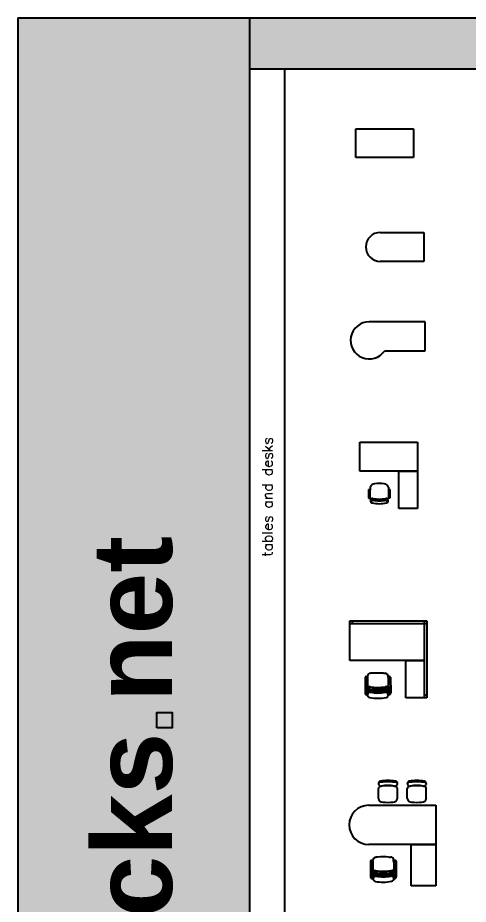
# Model space of a CAD drawing. Header units: millimetres. Extents: x 20731 to 81854, y 49951 to 93037.
# Drawn here: x 20731 to 31630, y 71562 to 93037 of the extents above; entities that cross this region are included whole.
import ezdxf

# ---------------------------------------------------------------- set-up
doc = ezdxf.new("R2010")
doc.units = ezdxf.units.MM
doc.layers.add('www.cad-blocks.net', color=7, linetype='Continuous')
doc.styles.get("Standard").update_dxf_attribs({"font": 'arial.ttf'})

# ---------------------------------------------------------------- blocks, each defined once
blk = doc.blocks.new('A$C5F58076A')
for p, q in [((0, 0), (0, 700)), ((0, 700), (1400, 700)), ((1400, 700), (1400, 0)), ((1400, 0), (0, 0))]:
    blk.add_line(p, q)
blk = doc.blocks.new('A$C6FF87169')
for p, q in [((-1050, 700), (0, 700)), ((0, 700), (0, 0)), ((0, 0), (-1050, 0))]:
    blk.add_line(p, q)
blk.add_arc((-1050, 350), 350, 90, 270)
blk = doc.blocks.new('A$C44426CB2')
for p, q in [((0, 700), (-1350, 700)), ((0, 0), (0, 700)), ((-976, 0), (0, 0))]:
    blk.add_line(p, q)
blk.add_arc((-1350, 250), 450, 90, 326.251)
blk = doc.blocks.new('A$C7E016320')
for p, q in [((-1400, -700), (-1400, 0)), ((-1400, 0), (0, 0)), ((0, 0), (0, -700)), ((0, -700), (-1400, -700)), ((-450, -700), (0, -700)), ((-450, -1600), (-450, -700)), ((0, -700), (0, -1600)), ((-1184, -1142), (-1184, -1350)), ((-1143, -1088), (-1143, -1162)), ((-1143, -1350), (-1143, -1142)), ((-707, -1089), (-707, -1163)), ((-707, -1142), (-707, -1349)), ((-666, -1349), (-666, -1142)), ((-1184, -1350), (-1143, -1350)), ((-707, -1349), (-666, -1349)), ((0, -1600), (-450, -1600))]:
    blk.add_line(p, q)
at = {"linetype": 'Continuous'}
for p, q in [((-1184, -1142), (-1143, -1142)), ((-707, -1142), (-666, -1142))]:
    blk.add_line(p, q, dxfattribs=at)
for centre, radius, start, end in [((-1036, -1115), 111, 94.0766, 165.8334), ((-925, -2666), 1666, 85.9234, 94.0766), ((-814, -1115), 111, 13.2566, 85.9234), ((-1088, -1416), 55.3, 80.2478, 260.1012), ((-1084, -1437), 36.2, 85.0872, 250.3213), ((-925, -652), 836, 258.0899, 281.9101), ((-921, -651), 766, 258.0112, 281.9888), ((-907, -465), 913, 259.1286, 268.8433), ((-943, -465), 913, 271.1567, 280.8714), ((-762, -1416), 55.3, 279.8988, 99.7522), ((-759, -1436), 35.2, 274.9128, 94.9128)]:
    blk.add_arc(centre, radius, start, end, dxfattribs=at)
for centre, start, end in [((-1105, -1310), 227.1618, 267.5717), ((-744, -1309), 270.7226, 312.8382)]:
    blk.add_arc(centre, 54.9, start, end)
blk = doc.blocks.new('A$C31E83821')
for p, q in [((-1860, 0), (0, 0)), ((-1860, -960), (-1860, 0)), ((-1800, -60), (-1800, 0)), ((-60, 0), (-60, -960)), ((0, 0), (0, -1860)), ((-1860, -60), (0, -60)), ((-60, -960), (-1860, -960)), ((-510, -960), (-60, -960)), ((-510, -1860), (-510, -960)), ((-60, -960), (-60, -1860)), ((-1361, -1266), (-1354, -1266)), ((-1321, -1266), (-1354, -1266)), ((-1049, -1264), (-1008, -1264)), ((-1494, -1363), (-1492, -1746)), ((-1444, -1363), (-1442, -1784)), ((-1435, -1363), (-1435, -1340)), ((-1435, -1362), (-1434, -1430)), ((-1435, -1431), (-1433, -1778)), ((-934, -1361), (-934, -1338)), ((-934, -1361), (-933, -1429)), ((-933, -1429), (-931, -1776)), ((-924, -1361), (-922, -1782)), ((-874, -1361), (-872, -1744)), ((0, -1860), (-510, -1860)), ((0, -1800), (-60, -1800))]:
    blk.add_line(p, q)
for centre, radius, start, end in [((-1361, -1340), 74.1, 90.3083, 180.3083), ((-1008, -1338), 74.1, 0.3083, 90.3083), ((-1469, -1374), 27.5, 24.5958, 155.829), ((-909, -1373), 27.5, 204.3355, 206.5711), ((-899, -1372), 27.5, 24.7876, 156.0208), ((-1405, -1750), 158, 74.7531, 100.4859), ((-1405, -1750), 112, 74.7531, 104.4332), ((-1405, -1793), 112, 74.7531, 104.4332), ((-1192, -288), 1366, 262.2773, 278.3393), ((-1192, -331), 1366, 262.2773, 278.3393), ((-1192, -288), 1320, 262.2773, 278.3393), ((-964, -1747), 158, 78.6001, 104.4332), ((-964, -1747), 112, 73.6429, 104.4332), ((-963, -1791), 112, 73.6429, 104.4332), ((-1454, -1748), 38.1, 177.6524, 288.8331), ((-910, -1746), 38.1, 251.7835, 2.9643)]:
    blk.add_arc(centre, radius, start, end)
at = {"linetype": 'Continuous'}
for centre, radius, start, end in [((-1175, -3175), 1915, 86.2317, 94.3849), ((-1355, -1625), 102, 220.0354, 267.4848), ((-1011, -1623), 102, 273.1318, 320.9947), ((-1370, -1790), 63.6, 80.5561, 260.4095), ((-1187, -911), 961, 258.3982, 282.2184), ((-1167, -695), 1049, 259.4369, 269.1516), ((-1209, -696), 1049, 271.465, 281.1797), ((-995, -1788), 63.6, 280.2071, 100.0605)]:
    blk.add_arc(centre, radius, start, end, dxfattribs=at)
blk = doc.blocks.new('A$C72B139A8')
for p, q in [((-1393, 243), (-1393, 404)), ((-1393, 165), (-1393, 243)), ((-933, 242), (-933, 404)), ((-933, 163), (-933, 242)), ((-693, 243), (-693, 404)), ((-693, 165), (-693, 243)), ((-233, 242), (-233, 404)), ((-233, 163), (-233, 242)), ((-1625, 0), (0, 0)), ((0, 0), (0, -950)), ((0, -950), (-1625, -950)), ((-600, -1950), (-600, -950)), ((-600, -950), (0, -950)), ((0, -950), (0, -1950)), ((-1451, -1256), (-1444, -1256)), ((-1411, -1256), (-1444, -1256)), ((-1139, -1254), (-1098, -1254)), ((-1584, -1353), (-1582, -1736)), ((-1534, -1353), (-1532, -1774)), ((-1525, -1353), (-1525, -1330)), ((-1525, -1352), (-1524, -1420)), ((-1525, -1421), (-1523, -1768)), ((-1024, -1351), (-1024, -1328)), ((-1024, -1351), (-1023, -1419)), ((-1023, -1419), (-1021, -1766)), ((-1014, -1351), (-1012, -1772)), ((-964, -1351), (-962, -1734)), ((0, -1950), (-600, -1950))]:
    blk.add_line(p, q)
at = {"linetype": 'Continuous'}
for centre, radius, start, end in [((-1335, 524), 58.3, 99.8988, 279.7522), ((-1163, -282), 882, 78.0899, 101.9101), ((-1143, -480), 963, 91.1567, 100.8714), ((-1182, -480), 963, 79.1286, 88.8433), ((-990, 524), 58.3, 260.2478, 80.1012), ((-635, 524), 58.3, 99.8988, 279.7522), ((-463, -282), 882, 78.0899, 101.9101), ((-443, -480), 963, 91.1567, 100.8714), ((-482, -480), 963, 79.1286, 88.8433), ((-290, 524), 58.3, 260.2478, 80.1012), ((-1279, 192), 117, 193.2566, 265.9234), ((-1163, 1829), 1758, 265.9234, 274.0766), ((-1046, 192), 117, 274.0766, 345.8334), ((-579, 192), 117, 193.2566, 265.9234), ((-463, 1829), 1758, 265.9234, 274.0766), ((-346, 192), 117, 274.0766, 345.8334), ((-1265, -3165), 1915, 86.2317, 94.3849), ((-1445, -1615), 102, 220.0354, 267.4848), ((-1460, -1780), 63.6, 80.5561, 260.4095), ((-1257, -685), 1049, 259.4369, 269.1516), ((-1299, -686), 1049, 271.465, 281.1797), ((-1101, -1613), 102, 273.1318, 320.9947), ((-1085, -1778), 63.6, 280.2071, 100.0605), ((-1277, -901), 961, 258.3982, 282.2184)]:
    blk.add_arc(centre, radius, start, end, dxfattribs=at)
for centre, radius, start, end in [((-1335, 395), 58, 100.0307, 171.6517), ((-1163, -682), 1250, 79.6211, 100.3789), ((-1163, -350), 823, 77.1708, 102.8292), ((-990, 395), 58, 8.3483, 79.9693), ((-635, 395), 58, 100.0307, 171.6517), ((-463, -682), 1250, 79.6211, 100.3789), ((-463, -350), 823, 77.1708, 102.8292), ((-290, 395), 58, 8.3483, 79.9693), ((-1625, -475), 475, 90, 270), ((-1451, -1330), 74.1, 90.3083, 180.3083), ((-1098, -1328), 74.1, 0.3083, 90.3083), ((-1559, -1364), 27.5, 24.5958, 155.829), ((-999, -1363), 27.5, 204.3355, 206.5711), ((-989, -1362), 27.5, 24.7876, 156.0208), ((-1495, -1740), 158, 74.7531, 100.4859), ((-1495, -1740), 112, 74.7531, 104.4332), ((-1495, -1783), 112, 74.7531, 104.4332), ((-1282, -278), 1366, 262.2773, 278.3393), ((-1282, -321), 1366, 262.2773, 278.3393), ((-1282, -278), 1320, 262.2773, 278.3393), ((-1054, -1737), 158, 78.6001, 104.4332), ((-1054, -1737), 112, 73.6429, 104.4332), ((-1053, -1781), 112, 73.6429, 104.4332), ((-1544, -1738), 38.1, 177.6524, 288.8331), ((-1000, -1736), 38.1, 251.7835, 2.9643)]:
    blk.add_arc(centre, radius, start, end)
blk = doc.blocks.new('FORMAT')
at = {"layer": 'www.cad-blocks.net', "true_color": 0x444444}
blk.add_hatch(color=250, dxfattribs=at).paths.add_polyline_path([(20731, 93037), (20731, 49951), (26339, 49951), (26339, 93037)])
at = {"layer": 'www.cad-blocks.net', "true_color": 0x546d8e}
h = blk.add_hatch(color=155, dxfattribs=at)
h.set_gradient(color1=(68, 68, 68), color2=(84, 109, 142), tint=1)
h.paths.add_polyline_path([(26339, 93037), (26339, 91795), (81854, 91795), (81854, 93037)])
blk.add_hatch(color=155, dxfattribs=at).paths.add_polyline_path([(24093, 76208), (24093, 75833), (24469, 75833), (24469, 76208)])
at = {"layer": 'www.cad-blocks.net', "color": 250, "true_color": 0x444444}
for p, q in [((20731, 93037), (26339, 93037)), ((20731, 93037), (20731, 49951)), ((26339, 93037), (26339, 49951))]:
    blk.add_line(p, q, dxfattribs=at)
at = {"layer": 'www.cad-blocks.net'}
blk.add_line((26339, 93037), (26339, 49951), dxfattribs=at)
at = {"layer": 'www.cad-blocks.net', "color": 155, "true_color": 0x546d8e}
for p, q in [((26339, 93037), (81854, 93037)), ((26339, 91795), (81854, 91795)), ((26339, 91795), (26339, 51244)), ((26339, 91795), (81854, 91795)), ((27192, 51244), (27192, 91795))]:
    blk.add_line(p, q, dxfattribs=at)
blk.add_lwpolyline([(24093, 75833), (24093, 76208), (24469, 76208), (24469, 75833)], close=True, dxfattribs=at)
at = {"layer": 'www.cad-blocks.net', "color": 155, "true_color": 0x546d8e, "insert": (26645, 79984), "char_height": 250, "attachment_point": 1, "rotation": 90}
blk.add_mtext_dynamic_manual_height_columns('{\\Fsimplex|c0;tables and desks}', width=5331.34, gutter_width=12.5, heights=[0], dxfattribs=at)
at = {"layer": 'www.cad-blocks.net', "insert": (22543, 61854), "char_height": 1920, "attachment_point": 1, "rotation": 90}
blk.add_mtext_dynamic_manual_height_columns('{\\fArial|b1|i0|c0|p34;\\C255;\\c16777215;cad-bl  cks net}', width=33614.95, gutter_width=12.5, heights=[0], dxfattribs=at)

msp = doc.modelspace()

# ---------------------------------------------------------------- block references
for name, p in [('FORMAT', (0, 0)), ('A$C5F58076A', (28909, 89648)), ('A$C6FF87169', (30552, 87134)), ('A$C44426CB2', (30585, 84970)), ('A$C7E016320', (30404, 82753)), ('A$C31E83821', (30627, 78424)), ('A$C72B139A8', (30849, 73960))]:
    msp.add_blockref(name, p)

doc.saveas('drawing.dxf')
